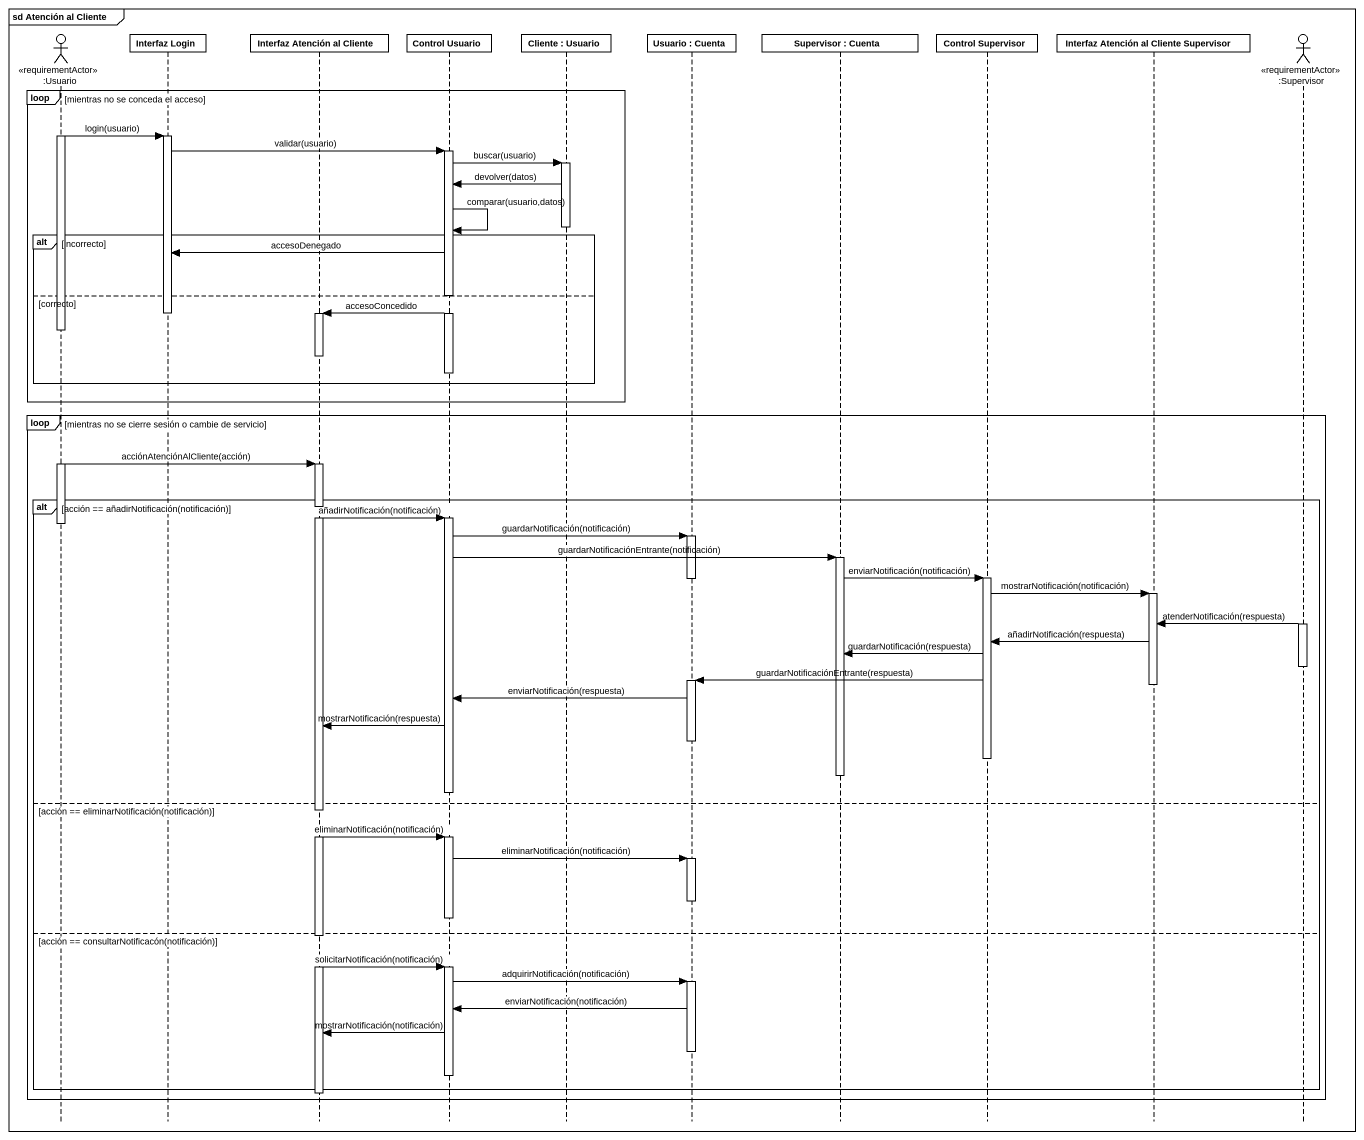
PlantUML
@startuml
mainframe sd Atención al Cliente
hide footbox
actor ":Usuario" as Usuario <<requirementActor>>
participant "Interfaz Login" as Interfaz_Login
participant "Interfaz Atención al Cliente" as Interfaz_Atención_al_Cliente
participant "Control Usuario" as Control_Usuario
participant "Cliente : Usuario" as Cliente
participant "Usuario : Cuenta" as Usuario_2
participant "Supervisor : Cuenta" as Supervisor
participant "Control Supervisor" as Control_Supervisor
participant "Interfaz Atención al Cliente Supervisor" as Interfaz_Atención_al
actor ":Supervisor" as Supervisor_2 <<requirementActor>>

loop mientras no se conceda el acceso
  activate Usuario
  Usuario -> Interfaz_Login : login(usuario)
  activate Interfaz_Login
  Interfaz_Login -> Control_Usuario : validar(usuario)
  activate Control_Usuario
  Control_Usuario -> Cliente : buscar(usuario)
  activate Cliente
  Cliente -> Control_Usuario : devolver(datos)
  deactivate Cliente
  Control_Usuario -> Control_Usuario : comparar(usuario,datos)
  alt incorrecto
    Control_Usuario -> Interfaz_Login : accesoDenegado
  else correcto
    Control_Usuario -> Interfaz_Atención_al_Cliente : accesoConcedido
    deactivate Interfaz_Login
    activate Interfaz_Atención_al_Cliente
    deactivate Interfaz_Atención_al_Cliente
    deactivate Control_Usuario
  end
end
loop mientras no se cierre sesión o cambie de servicio
  Usuario -> Interfaz_Atención_al_Cliente : acciónAtenciónAlCliente(acción)
  activate Interfaz_Atención_al_Cliente
  alt acción == añadirNotificación(notificación)
    Interfaz_Atención_al_Cliente -> Control_Usuario : añadirNotificación(notificación)
    activate Control_Usuario
    deactivate Usuario
    Control_Usuario -> Usuario_2 : guardarNotificación(notificación)
    activate Usuario_2
    Control_Usuario -> Supervisor : guardarNotificaciónEntrante(notificación)
    activate Supervisor
    Supervisor -> Control_Supervisor : enviarNotificación(notificación)
    activate Control_Supervisor
    deactivate Usuario_2
    Control_Supervisor -> Interfaz_Atención_al : mostrarNotificación(notificación)
    activate Interfaz_Atención_al
    activate Supervisor_2
    Supervisor_2 -> Interfaz_Atención_al : atenderNotificación(respuesta)
    Interfaz_Atención_al -> Control_Supervisor : añadirNotificación(respuesta)
    Control_Supervisor -> Supervisor : guardarNotificación(respuesta)
    deactivate Supervisor_2
    Control_Supervisor -> Usuario_2 : guardarNotificaciónEntrante(respuesta)
    activate Usuario_2
    deactivate Interfaz_Atención_al
    Usuario_2 -> Control_Usuario : enviarNotificación(respuesta)
    Control_Usuario -> Interfaz_Atención_al_Cliente : mostrarNotificación(respuesta)
    deactivate Usuario_2
    deactivate Control_Supervisor
    deactivate Supervisor
    deactivate Control_Usuario
  else acción == eliminarNotificación(notificación)
    Interfaz_Atención_al_Cliente -> Control_Usuario : eliminarNotificación(notificación)
    activate Control_Usuario
    Control_Usuario -> Usuario_2 : eliminarNotificación(notificación)
    activate Usuario_2
    deactivate Usuario_2
    deactivate Control_Usuario
  else acción == consultarNotificacón(notificación)
    Interfaz_Atención_al_Cliente -> Control_Usuario : solicitarNotificación(notificación)
    activate Control_Usuario
    Control_Usuario -> Usuario_2 : adquirirNotificación(notificación)
    activate Usuario_2
    Usuario_2 -> Control_Usuario : enviarNotificación(notificación)
    Control_Usuario -> Interfaz_Atención_al_Cliente : mostrarNotificación(notificación)
    deactivate Usuario_2
    deactivate Control_Usuario
  end
  deactivate Interfaz_Atención_al_Cliente
end
@enduml
